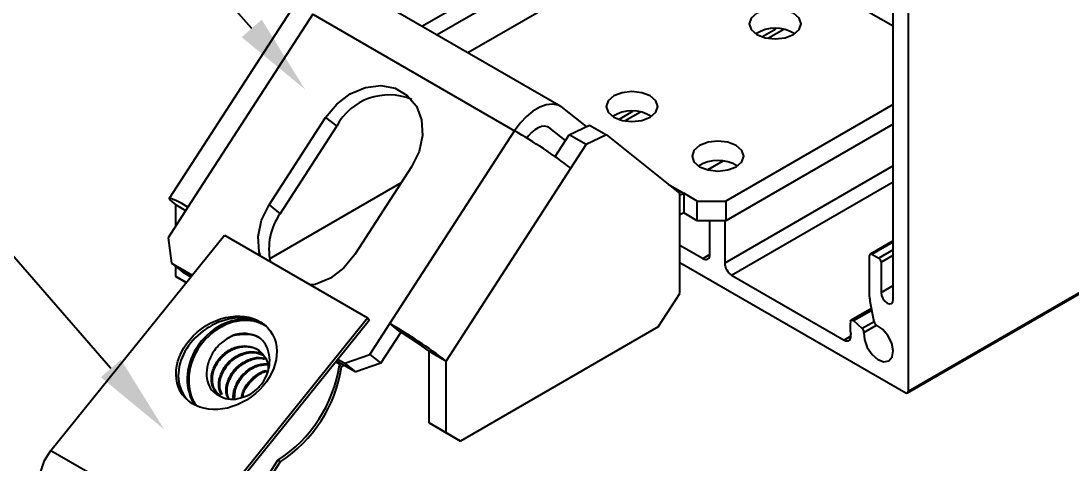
# Model space of a CAD drawing. Extents: x 0 to 10.8, y -11.1 to 0.
# Drawn here: x 2.87 to 6.111, y -4.083 to -2.719 of the extents above; entities that cross this region are included whole.
import ezdxf
from ezdxf import colors
from ezdxf.entities.mleader import LeaderData, LeaderLine
from ezdxf.math import Vec2, Vec3

# ---------------------------------------------------------------- set-up
doc = ezdxf.new("R2010")
doc.units = 0
doc.header["$LTSCALE"] = 0.5
doc.header["$MEASUREMENT"] = 0
for name, color, linetype in [('Brackets', 181, 'CONTINUOUS'), ('Dimension', 10, 'CONTINUOUS'), ('FAB DWG', 221, 'CONTINUOUS'), ('Hardware', 242, 'CONTINUOUS'), ('Housing', 150, 'CONTINUOUS')]:
    doc.layers.add(name, color=color, linetype=linetype)
doc.styles.get("Standard").update_dxf_attribs({"font": 'arial.ttf'})

msp = doc.modelspace()

# ---------------------------------------------------------------- linework, layer by layer
at = {"layer": 'Brackets', "transparency": 16777216}
for p, q in [((4.2489, -2.8164), (4.9328, -2.4215)), ((5.0212, -2.4215), (5.5621, -2.7338)), ((4.5367, -2.9825), (3.9135, -2.6228)), ((3.713, -2.6711), (3.328, -3.2664)), ((3.7706, -2.6981), (3.3857, -3.2933)), ((3.7706, -2.6981), (4.3938, -3.0578)), ((5.5621, -2.9767), (5.0459, -3.2747)), ((4.6151, -3.0445), (4.5429, -2.9868)), ((3.636, -3.2864), (3.8106, -3.0163)), ((3.6699, -3.3135), (3.8446, -3.0434)), ((3.8106, -3.0163), (3.8446, -3.0434)), ((4.4959, -3.0456), (4.5024, -3.0493)), ((4.5621, -3.0697), (4.6244, -3.0401)), ((4.6244, -3.0401), (4.6772, -3.0706)), ((5.5621, -3.0377), (5.0459, -3.3357)), ((4.0088, -3.653), (4.3938, -3.0578)), ((4.5505, -3.0877), (4.5024, -3.0493)), ((4.5185, -3.1372), (4.5621, -3.0697)), ((4.6149, -3.1002), (4.5621, -3.0697)), ((4.6772, -3.0706), (4.6149, -3.1002)), ((4.6772, -3.0706), (4.9035, -3.2514)), ((4.5677, -3.1733), (4.6149, -3.1002)), ((4.0758, -3.1694), (3.9011, -3.4395)), ((4.1827, -3.7685), (4.5677, -3.1733)), ((3.6377, -3.4524), (4.0447, -3.2175)), ((4.8679, -3.2229), (4.9156, -3.2505)), ((4.9035, -3.5604), (4.9035, -3.2514)), ((4.9156, -3.2505), (4.9156, -3.3114)), ((4.9576, -3.2747), (4.9156, -3.2505)), ((3.3857, -3.2933), (3.3243, -3.3883)), ((3.3786, -3.3043), (3.3479, -3.2866)), ((3.3479, -3.3518), (3.3479, -3.2866)), ((3.636, -3.2864), (3.6699, -3.3135)), ((4.9576, -3.2747), (5.0459, -3.2747)), ((4.9576, -3.3357), (4.9576, -3.2747)), ((5.0459, -3.2747), (5.0459, -3.3357)), ((4.9576, -3.3357), (4.9156, -3.3114)), ((5.0459, -3.3357), (4.9576, -3.3357)), ((3.3243, -3.3883), (3.3346, -3.4662)), ((3.3346, -3.4662), (3.3987, -3.5032)), ((3.3346, -3.4662), (3.3685, -3.4933)), ((3.3479, -3.5077), (3.3479, -3.4768)), ((3.3685, -3.4933), (3.3946, -3.5083)), ((3.3479, -3.5077), (3.3801, -3.5263)), ((3.3801, -3.5263), (3.3479, -3.5077)), ((4.8372, -3.6629), (4.9035, -3.5604)), ((3.9474, -3.748), (4.0088, -3.653)), ((4.0428, -3.6802), (4.0088, -3.653)), ((3.9813, -3.7751), (4.0428, -3.6802)), ((4.8372, -3.6629), (4.2269, -4.0152)), ((3.8693, -3.7749), (3.9474, -3.748)), ((3.9474, -3.748), (3.9813, -3.7751)), ((4.1299, -3.738), (4.1827, -3.7685)), ((4.1299, -3.9592), (4.1299, -3.738)), ((3.8443, -3.7679), (3.9033, -3.802)), ((3.8484, -3.7628), (3.8693, -3.7749)), ((3.9033, -3.802), (3.8693, -3.7749)), ((3.9813, -3.7751), (3.9033, -3.802)), ((4.1827, -3.9897), (4.1827, -3.7685)), ((4.1299, -3.9592), (4.1827, -3.9897)), ((4.1741, -3.9847), (4.1299, -3.9592)), ((4.2269, -4.0152), (4.1741, -3.9847)), ((4.1827, -3.9897), (4.2269, -4.0152))]:
    msp.add_line(p, q, dxfattribs=at)
at = {"layer": 'Brackets', "transparency": 16777216, "flags": 128}
for points in [[(5.2546, -2.695), (5.2286, -2.685), (5.198, -2.6815), (5.1674, -2.685), (5.1414, -2.695), (5.1241, -2.71), (5.118, -2.7277), (5.1241, -2.7454), (5.1414, -2.7603), (5.1674, -2.7704), (5.198, -2.7739), (5.2286, -2.7704), (5.2546, -2.7603), (5.2719, -2.7454), (5.278, -2.7277), (5.2719, -2.71), (5.2546, -2.695)], [(3.8106, -3.0163), (3.8446, -2.9752), (3.8866, -2.9435), (3.9332, -2.924), (3.9805, -2.9182), (4.0249, -2.9265), (4.0626, -2.9483), (4.0907, -2.9818), (4.1068, -3.0243), (4.1097, -3.0723), (4.0991, -3.122), (4.0758, -3.1694)], [(4.8126, -2.9502), (4.7867, -2.9401), (4.756, -2.9366), (4.7254, -2.9401), (4.6995, -2.9502), (4.6821, -2.9651), (4.676, -2.9828), (4.6821, -3.0005), (4.6995, -3.0155), (4.7254, -3.0255), (4.756, -3.029), (4.7867, -3.0255), (4.8126, -3.0155), (4.83, -3.0005), (4.836, -2.9828), (4.83, -2.9651), (4.8126, -2.9502)], [(4.5429, -2.9868), (4.5281, -2.9786), (4.5107, -2.9755), (4.4914, -2.9777), (4.4711, -2.9851), (4.4503, -2.9973), (4.43, -3.014), (4.4109, -3.0344), (4.3938, -3.0578)], [(4.5024, -3.0493), (4.495, -3.0452), (4.4863, -3.0437), (4.4767, -3.0448), (4.4664, -3.0485), (4.4561, -3.0546), (4.4459, -3.063), (4.4363, -3.0732), (4.431, -3.0801)], [(5.0778, -3.1032), (5.0518, -3.0932), (5.0212, -3.0897), (4.9906, -3.0932), (4.9646, -3.1032), (4.9473, -3.1182), (4.9412, -3.1359), (4.9473, -3.1536), (4.9646, -3.1685), (4.9906, -3.1786), (5.0212, -3.1821), (5.0518, -3.1786), (5.0778, -3.1685), (5.0951, -3.1536), (5.1012, -3.1359), (5.0951, -3.1182), (5.0778, -3.1032)], [(3.3857, -3.2933), (3.3663, -3.2824), (3.3504, -3.2741), (3.3383, -3.2685), (3.3308, -3.266), (3.3279, -3.2667), (3.3299, -3.2704), (3.3366, -3.2771), (3.3479, -3.2866)], [(3.61, -3.4447), (3.605, -3.4315), (3.6021, -3.3835), (3.6127, -3.3338), (3.636, -3.2864)], [(4.9156, -3.3114), (4.904, -3.3174), (4.9035, -3.3176)], [(3.9011, -3.4395), (3.8671, -3.4806), (3.8252, -3.5122), (3.7786, -3.5318), (3.7639, -3.5336)]]:
    msp.add_lwpolyline(points, dxfattribs=at)
at = {"layer": 'Brackets', "transparency": 16777216}
for centre, radius, start, end in [((5.198, -2.8564), 0.1151, 58.5387, 121.4613), ((4.0051, -3.1287), 0.1817, 67.0046, 152.0227), ((4.756, -3.1115), 0.1151, 58.5387, 121.4613), ((3.5624, -4.4986), 1.6635, 52.8185, 60.013), ((5.0212, -3.2646), 0.1151, 58.5387, 121.4613), ((4.8864, -3.2011), 0.0574, 287.3264, 300.5579), ((3.8273, -3.4229), 0.1917, 145.1989, 191.7062), ((3.1774, -5.0938), 1.6635, 52.8185, 60.013), ((3.6262, -4.402), 0.8334, 52.8185, 60.013)]:
    msp.add_arc(centre, radius, start, end, dxfattribs=at)
at = {"layer": 'Dimension', "transparency": 16777216}
msp.add_open_spline([(3.9821, -0.5441), (5.3314, -0.4571), (5.9307, -1.6691), (6.5299, -2.8811), (7.8792, -2.7941)], degree=3, dxfattribs=at)
at = {"layer": 'Hardware', "transparency": 16777216}
for p, q in [((2.9625, -4.0441), (3.498, -3.3801)), ((3.498, -3.3801), (3.94, -3.6352)), ((3.4044, -4.2992), (3.94, -3.6352)), ((3.9452, -3.6428), (3.4097, -4.3068)), ((3.94, -3.6352), (3.9452, -3.6428)), ((3.8418, -3.771), (3.8547, -3.7785)), ((3.8531, -3.7811), (3.8547, -3.7785)), ((3.8531, -3.7811), (3.8599, -3.7865)), ((3.8547, -3.7785), (3.8578, -3.7757)), ((3.8663, -3.7806), (3.8599, -3.7865)), ((2.9625, -4.0441), (3.4044, -4.2992)), ((3.4707, -4.3724), (3.6635, -4.0742)), ((3.6703, -4.0797), (3.4775, -4.3779)), ((3.6635, -4.0742), (3.6703, -4.0797))]:
    msp.add_line(p, q, dxfattribs=at)
at = {"layer": 'Hardware', "transparency": 16777216, "flags": 128}
msp.add_lwpolyline([(2.9491, -4.1683), (2.9418, -4.1625), (2.9315, -4.1404), (2.9319, -4.1098), (2.9428, -4.0757), (2.9625, -4.0441)], dxfattribs=at)
at = {"layer": 'Hardware', "transparency": 16777216}
for centre, radius, start, end in [((3.558, -3.7826), 0.0991, 61.6507, 110.2503), ((3.4317, -3.7165), 0.4263, 302.9368, 351.2796), ((3.4385, -3.7219), 0.4263, 302.9368, 351.2796), ((3.522, -3.8131), 0.0733, 241.6507, 290.2503)]:
    msp.add_arc(centre, radius, start, end, dxfattribs=at)
msp.add_ellipse((3.5044, -3.7738), major_axis=(0.1353, 0.0984), ratio=0.778509, dxfattribs=at)
for centre, major_axis, ratio, start_param, end_param in [((3.5113, -3.7793), (0.1353, 0.0984), 0.778509, 0.210523, 3.352116), ((3.5297, -3.794), (0.0998, 0.1314), 0.814218, 0.03263, 2.534451), ((3.5342, -3.7976), (0.0998, 0.1314), 0.814218, 0.054605, 2.533118)]:
    msp.add_ellipse(centre, major_axis=major_axis, ratio=ratio, start_param=start_param, end_param=end_param, dxfattribs=at)
for points, knots in [([(3.5237, -3.6896), (3.5116, -3.6963), (3.4876, -3.7097), (3.4607, -3.7423), (3.4451, -3.7784), (3.4409, -3.8143), (3.4491, -3.8453), (3.4657, -3.867), (3.4806, -3.8743), (3.4872, -3.8776)], [0, 0, 0, 0, 0.164721, 0.327562, 0.475392, 0.622762, 0.76701, 0.896015, 1, 1, 1, 1]), ([(3.5237, -3.6896), (3.5387, -3.6871), (3.5684, -3.682), (3.6019, -3.6905), (3.6143, -3.7034), (3.6173, -3.7066)], [0, 0, 0, 0, 0.437744, 0.863872, 1, 1, 1, 1]), ([(3.4872, -3.8776), (3.4799, -3.8719), (3.4651, -3.8604), (3.4565, -3.8312), (3.4598, -3.7981), (3.4758, -3.7659), (3.5021, -3.7396), (3.5347, -3.7232), (3.5691, -3.7198), (3.6002, -3.7297), (3.6228, -3.7517), (3.6344, -3.7764), (3.6333, -3.7928), (3.633, -3.7974)], [0, 0, 0, 0, 0.0953903, 0.1933105, 0.28732, 0.3843821, 0.4814443, 0.5754538, 0.6733739, 0.7687642, 0.8641545, 0.9620747, 1, 1, 1, 1]), ([(3.4839, -3.8739), (3.4789, -3.8699), (3.4666, -3.8599), (3.4595, -3.8333), (3.4626, -3.8004), (3.4787, -3.7681), (3.505, -3.7419), (3.5377, -3.7253), (3.5715, -3.7225), (3.597, -3.7284), (3.6064, -3.7383), (3.6087, -3.7406)], [0, 0, 0, 0, 0.08514, 0.212513, 0.3348, 0.461057, 0.587314, 0.709601, 0.836974, 0.961057, 1, 1, 1, 1]), ([(3.5474, -3.8819), (3.5563, -3.8793), (3.5742, -3.8742), (3.5997, -3.8556), (3.6213, -3.8299), (3.6352, -3.7983), (3.6397, -3.7646), (3.634, -3.7316), (3.6204, -3.7083), (3.6086, -3.6984), (3.605, -3.6954)], [0, 0, 0, 0, 0.115119, 0.232058, 0.365374, 0.498579, 0.632057, 0.780954, 0.933044, 1, 1, 1, 1]), ([(3.4889, -3.8727), (3.4856, -3.8648), (3.4786, -3.8483), (3.4828, -3.8161), (3.4985, -3.7841), (3.5249, -3.7577), (3.5573, -3.7416), (3.5902, -3.7373), (3.6082, -3.7448), (3.6162, -3.7481)], [0, 0, 0, 0, 0.130763, 0.277092, 0.428173, 0.579254, 0.725584, 0.878, 1, 1, 1, 1]), ([(3.4909, -3.8721), (3.488, -3.8652), (3.4815, -3.8495), (3.4857, -3.8183), (3.5013, -3.7863), (3.5278, -3.76), (3.5602, -3.7439), (3.5928, -3.7396), (3.6106, -3.747), (3.6183, -3.7502)], [0, 0, 0, 0, 0.117939, 0.266995, 0.420891, 0.574787, 0.723843, 0.879099, 1, 1, 1, 1]), ([(3.5095, -3.8841), (3.5072, -3.8784), (3.5013, -3.8639), (3.5056, -3.8342), (3.5212, -3.8023), (3.5477, -3.7758), (3.5799, -3.76), (3.6077, -3.7553), (3.6213, -3.7604), (3.6247, -3.7617)], [0, 0, 0, 0, 0.10601, 0.26973, 0.438766, 0.607801, 0.771521, 0.942051, 1, 1, 1, 1]), ([(3.5119, -3.8848), (3.5098, -3.8796), (3.5042, -3.8656), (3.5085, -3.8364), (3.524, -3.8046), (3.5506, -3.778), (3.5827, -3.7626), (3.608, -3.7574), (3.6193, -3.7613), (3.6204, -3.7617)], [0, 0, 0, 0, 0.101455, 0.273628, 0.451391, 0.629155, 0.801327, 0.980662, 1, 1, 1, 1]), ([(3.5267, -3.8848), (3.5267, -3.8847), (3.5238, -3.8756), (3.529, -3.8521), (3.5438, -3.8204), (3.5704, -3.7942), (3.6029, -3.7771), (3.6253, -3.7767), (3.6366, -3.7765)], [0, 0, 0, 0, 0.001301, 0.197303, 0.39967, 0.602038, 0.79804, 1, 1, 1, 1]), ([(3.5298, -3.8843), (3.53, -3.8747), (3.5306, -3.8542), (3.5471, -3.8225), (3.5731, -3.7966), (3.6047, -3.7798), (3.626, -3.7793), (3.6362, -3.7791)], [0, 0, 0, 0, 0.1871, 0.397035, 0.606969, 0.810301, 1, 1, 1, 1]), ([(3.5518, -3.8803), (3.552, -3.8773), (3.5529, -3.8634), (3.5673, -3.8382), (3.5929, -3.8132), (3.6151, -3.7991), (3.6266, -3.798), (3.6272, -3.7979)], [0, 0, 0, 0, 0.084879, 0.388148, 0.691417, 0.985149, 1, 1, 1, 1]), ([(3.555, -3.8792), (3.5551, -3.8773), (3.5562, -3.8645), (3.5703, -3.8405), (3.5957, -3.8153), (3.6189, -3.801), (3.6313, -3.8), (3.6328, -3.7999)], [0, 0, 0, 0, 0.053546, 0.358712, 0.663878, 0.959447, 1, 1, 1, 1]), ([(3.3867, -3.8556), (3.3896, -3.8681), (3.394, -3.8867), (3.4049, -3.8989), (3.4084, -3.9028)], [0, 0, 0, 0, 0.677856, 1, 1, 1, 1]), ([(3.3912, -3.859), (3.3937, -3.8701), (3.3978, -3.8873), (3.4075, -3.8992), (3.411, -3.9034)], [0, 0, 0, 0, 0.640341, 1, 1, 1, 1])]:
    msp.add_open_spline(points, degree=3, knots=knots, dxfattribs=at)
at = {"layer": 'Housing', "transparency": 16777216}
for p, q in [((4.1079, -2.735), (5.9359, -1.6797)), ((5.9566, -1.7215), (4.1544, -2.7619)), ((5.608, -2.0415), (5.608, -3.8623)), ((5.5621, -3.5786), (5.5621, -2.4885)), ((5.1571, -2.7674), (5.2002, -2.7425)), ((5.2241, -2.745), (5.177, -2.7722)), ((5.606, -3.8669), (7.4577, -2.7979)), ((7.4524, -2.7976), (5.608, -3.8623)), ((4.7152, -3.0225), (4.7582, -2.9976)), ((4.7822, -3.0002), (4.735, -3.0274)), ((5.0362, -3.1515), (4.9897, -3.1783)), ((5.5621, -3.1663), (5.0423, -3.4664)), ((5.0636, -3.5031), (5.5621, -3.2153)), ((4.9964, -3.4398), (4.9964, -3.3357)), ((5.0423, -3.3357), (5.0423, -3.4664)), ((5.5621, -3.3972), (5.4912, -3.4381)), ((5.4962, -3.4386), (5.5621, -3.4005)), ((4.9035, -3.4107), (4.9752, -3.4521)), ((5.5621, -3.425), (5.5174, -3.4508)), ((4.9035, -3.4638), (5.601, -3.8664)), ((4.9964, -3.4398), (4.9752, -3.4521)), ((5.4891, -3.5703), (5.4891, -3.4426)), ((5.4962, -3.4386), (5.5174, -3.4508)), ((5.5245, -3.463), (5.5621, -3.4414)), ((5.5245, -3.463), (5.5245, -3.5569)), ((5.0636, -3.5031), (5.4106, -3.7035)), ((5.5245, -3.5569), (5.5621, -3.5353)), ((5.5034, -3.6469), (5.4907, -3.585)), ((5.495, -3.6058), (5.4324, -3.6419)), ((5.4392, -3.6437), (5.496, -3.611)), ((5.4392, -3.6437), (5.4667, -3.6681)), ((5.5034, -3.6469), (5.4667, -3.6681)), ((5.4719, -3.68), (5.5111, -3.6574)), ((5.4318, -3.6912), (5.4106, -3.7035))]:
    msp.add_line(p, q, dxfattribs=at)
at = {"layer": 'Housing', "transparency": 16777216, "flags": 128}
for points in [[(5.5245, -3.5569), (5.5259, -3.5661), (5.53, -3.5755), (5.5361, -3.5837), (5.5433, -3.5895), (5.5505, -3.592), (5.5566, -3.5908), (5.5606, -3.5861), (5.5621, -3.5786)], [(5.4305, -3.6451), (5.4309, -3.6437), (5.4315, -3.6426), (5.4325, -3.6419), (5.4336, -3.6415), (5.4349, -3.6415), (5.4363, -3.6419), (5.4378, -3.6426), (5.4392, -3.6437)], [(5.4719, -3.68), (5.4734, -3.7023), (5.4822, -3.7263), (5.4969, -3.7479), (5.5149, -3.7636), (5.5332, -3.7707), (5.5488, -3.7679), (5.559, -3.7558), (5.562, -3.7364), (5.5574, -3.713), (5.546, -3.6894), (5.5296, -3.6698), (5.5111, -3.6574)], [(5.4106, -3.7035), (5.4153, -3.7056), (5.4198, -3.7064), (5.4238, -3.7058), (5.4272, -3.7038), (5.4297, -3.7006), (5.4313, -3.6964), (5.4318, -3.6913), (5.4313, -3.6855)]]:
    msp.add_lwpolyline(points, dxfattribs=at)
at = {"layer": 'Housing', "transparency": 16777216}
for centre, radius, start, end in [((4.9834, -3.4419), 0.0131, 230.7967, 9.214), ((5.0884, -3.4643), 0.0461, 182.6055, 237.3945), ((5.4935, -3.4419), 0.00437, 50.7967, 189.214), ((5.5091, -3.4637), 0.0154, 2.6055, 57.3945), ((5.5625, -3.5699), 0.0734, 180.346, 191.8652), ((5.5497, -3.6628), 0.1206, 171.5552, 190.8296), ((5.5182, -3.6441), 0.0151, 191.0189, 241.9267), ((5.4568, -3.6795), 0.0151, 358.0745, 48.9801), ((5.6037, -3.863), 0.00437, 230.7967, 9.214)]:
    msp.add_arc(centre, radius, start, end, dxfattribs=at)

# ---------------------------------------------------------------- leaders
at = {"layer": 'FAB DWG', "transparency": 16777216}
ml = msp.add_multileader_mtext('Standard', dxfattribs=at)
ml.set_content('BK01090', color=256)
ml.set_leader_properties()
ml.build(insert=Vec2(0, 0))
ml.multileader.update_dxf_attribs({"text_right_attachment_type": 2, "dogleg_length": 0.36, "arrow_head_size": 0.25})
ctx = ml.context
ctx.base_point, ctx.char_height, ctx.arrow_head_size, ctx.landing_gap_size, ctx.plane_origin = Vec3(1.0878, -2.1014), 0.25, 0.25, 0.09, Vec3(3.7469, -2.9298)
ctx.right_attachment, ctx.text_align_type = 2, 2
notes = []
notes.append((ctx, [(0, (1, 1, 0), (3.0226, -2.1019), (-1, 0), 0.36, [(0, [(3.7469, -2.9298)], 0, [])])]))
ctx.mtext.insert, ctx.mtext.alignment, ctx.mtext.flow_direction = Vec3(2.5726, -1.9743), 3, 5
ml = msp.add_multileader_mtext('Standard', dxfattribs=at)
ml.set_content('HW00070', color=256)
ml.set_leader_properties()
ml.build(insert=Vec2(0, 0))
ml.multileader.update_dxf_attribs({"text_right_attachment_type": 2, "dogleg_length": 0.36, "arrow_head_size": 0.25})
ctx = ml.context
ctx.base_point, ctx.char_height, ctx.arrow_head_size, ctx.landing_gap_size, ctx.plane_origin = Vec3(0.7451, -3.3841), 0.25, 0.25, 0.09, Vec3(3.3123, -3.9795)
ctx.right_attachment, ctx.text_align_type = 2, 2
notes.append((ctx, [(0, (1, 1, 0), (2.7935, -3.3847), (-1, 0), 0.36, [(0, [(3.3123, -3.9795)], 0, [])])]))
ctx.mtext.insert, ctx.mtext.alignment, ctx.mtext.flow_direction = Vec3(2.3435, -3.257), 3, 5
for ctx, leaders in notes:
    for number, flags, end, landing, length, lines in leaders:
        leader = LeaderData()
        leader.index, (leader.has_last_leader_line, leader.has_dogleg_vector, leader.attachment_direction) = number, flags
        leader.last_leader_point, leader.dogleg_vector, leader.dogleg_length = Vec3(end), Vec3(landing), length
        for number, points, colour, breaks in lines:
            line = LeaderLine()
            line.index, line.vertices, line.color, line.breaks = number, Vec3.list(points), colors.encode_raw_color(colour), breaks
            leader.lines.append(line)
        ctx.leaders.append(leader)

doc.saveas('drawing.dxf')
